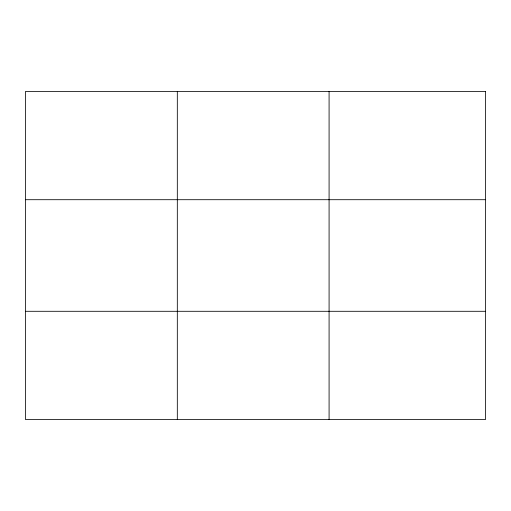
<?xml version="1.0" encoding="UTF-8"?>
<svg xmlns="http://www.w3.org/2000/svg" width="511" height="511" viewBox="0 0 511 511"><rect width="100%" height="100%" fill="white"/><g stroke="black" fill="none" stroke-linecap="round" stroke-linejoin="round"><path stroke-width="0.77" d="M177.317 419.608L177.317 91.392M329.084 419.608L329.084 91.392M25.55 199.705L485.45 199.705M25.55 311.295L485.45 311.295M485.45 91.392L485.45 419.608L25.55 419.608L25.55 91.392L485.45 91.392"/></g></svg>
